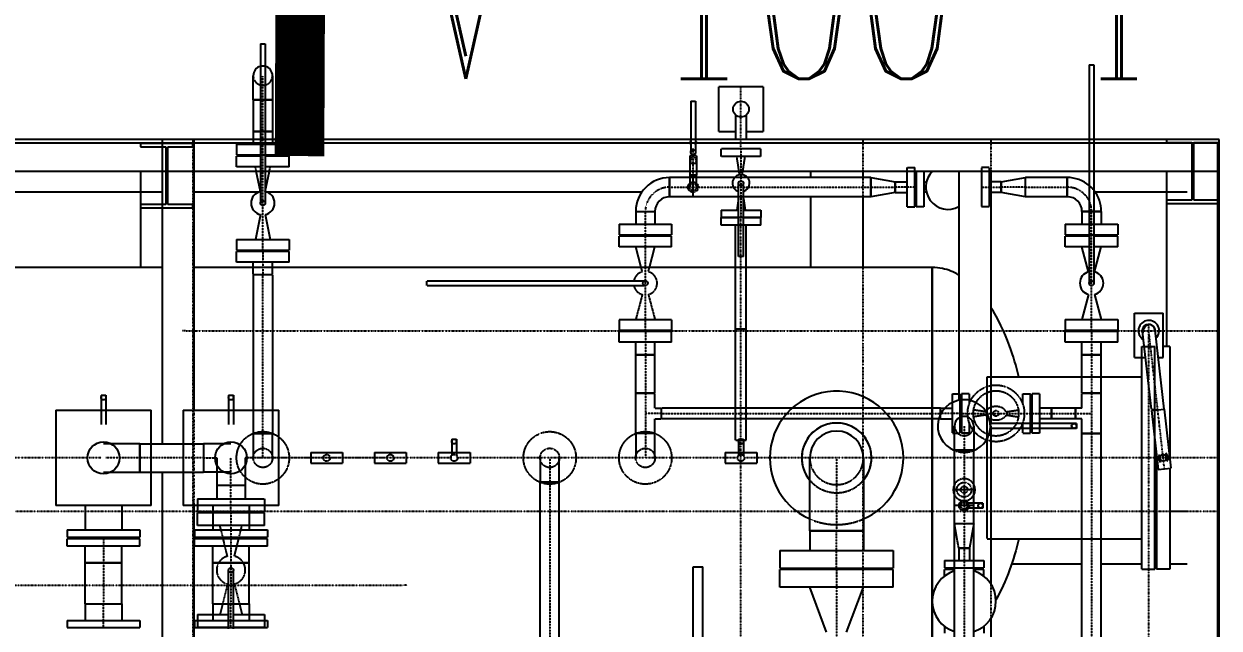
# Model space of a CAD drawing. Header units: millimetres. Extents: x -10011772 to -8149599, y 2847708 to 3434448.
# Drawn here: x -9520354 to -9512854, y 3172922 to 3176716 of the extents above; entities that cross this region are included whole.
import ezdxf

# ---------------------------------------------------------------- set-up
doc = ezdxf.new("R2010")
doc.units = ezdxf.units.MM
for name, pattern in [('DASHDOT2', [0.5, 0.25, -0.125, 0, -0.125]), ('DIVIDE2', [0.625, 0.25, -0.125, 0, -0.125, 0, -0.125]), ('HIDDEN2', [0.1875, 0.125, -0.0625])]:
    doc.linetypes.add(name, pattern=pattern)
doc.layers.add('总平面底图', color=9, linetype='Continuous')
doc.layers.add('电气-接地设计-接地线', color=3, linetype='接地线')
doc.styles.add('EESLTYPE', font='TXT.shx')
doc.styles.get("Standard").update_dxf_attribs({"font": 'romanc.SHX', "width": 0.75, "bigfont": 'hztxt.shx'})
doc.linetypes.add('接地线', pattern='A,500,["/",EESLTYPE,S=200,R=0,X=0,Y=-100],-200,60,-200', length=960)

# ---------------------------------------------------------------- blocks, each defined once
blk = doc.blocks.new('总平面底图 爆炸危险区 LOCATION I')
at = {"layer": '总平面底图', "linetype": 'Continuous'}
for p, q in [((215292.5, 124571.6), (215300, 124571.6)), ((215292.5, 124571.6), (215292.5, 124271.6)), ((215300, 124571.6), (215307.5, 124571.6)), ((215307.5, 124571.6), (215307.5, 124271.6)), ((217892.5, 124506), (217900, 124506)), ((217892.5, 124506), (217892.5, 124271.6)), ((217900, 124506), (217907.5, 124506)), ((217907.5, 124506), (217907.5, 124271.6)), ((215269.8, 124395.4), (215269.8, 124471.6)), ((215330.1, 124471.6), (215330.1, 124395.4)), ((216870, 124436.4), (216730, 124436.4)), ((216730, 124296.4), (216730, 124436.4)), ((216870, 124436.4), (216870, 124296.4)), ((215292.5, 124395.4), (215269.8, 124395.4)), ((215269.8, 124395.4), (215269.8, 124296.6)), ((215269.8, 124395.4), (215292.5, 124395.4)), ((215330.1, 124395.4), (215307.5, 124395.4)), ((215307.5, 124395.4), (215330.1, 124395.4)), ((215330.1, 124395.4), (215330.1, 124296.6)), ((216642.5, 124391.6), (216650, 124391.6)), ((216642.5, 124391.6), (216642.5, 124271.6)), ((216650, 124391.6), (216657.5, 124391.6)), ((216657.5, 124391.6), (216657.5, 124271.6)), ((216783.3, 124347.8), (216783.3, 124271.6)), ((216816.7, 124347.8), (216816.7, 124271.6)), ((218300, 124271.6), (213050, 124271.6)), ((214983.8, 124271.6), (214983.8, 123316)), ((215083.9, 124271.6), (215083.9, 123421.6)), ((215292.5, 124296.6), (215269.8, 124296.6)), ((215269.8, 124296.6), (215292.5, 124296.6)), ((215269.8, 124296.6), (215269.8, 124271.6)), ((215330.1, 124296.6), (215307.5, 124296.6)), ((215307.5, 124296.6), (215330.1, 124296.6)), ((215330.1, 124296.6), (215330.1, 124271.6)), ((216730, 124296.4), (216783.3, 124296.4)), ((216816.7, 124296.4), (216870, 124296.4)), ((218134.9, 124271.6), (218134.9, 124261.4)), ((218300, 121747.8), (218300, 124271.6)), ((215080.8, 124258.5), (214915.7, 124258.5)), ((214915.7, 124258.5), (214915.7, 124248.3)), ((214915.7, 124248.3), (214995.2, 124248.3)), ((214995.2, 124248.3), (214995.2, 124067.2)), ((215001.4, 124248.3), (215080.8, 124248.3)), ((215001.4, 124067.2), (215001.4, 124248.3)), ((215080.8, 124248.3), (215080.8, 124258.5)), ((218134.9, 124261.4), (218214.3, 124261.4)), ((218214.3, 124261.4), (218214.3, 124080.3)), ((218220.5, 124261.4), (218300, 124261.4)), ((218220.5, 124080.3), (218220.5, 124261.4)), ((211998.5, 124171.5), (218300, 124171.5)), ((214916, 124171.5), (214916, 124067.2)), ((215292.5, 124108.2), (215279.5, 124171.5)), ((215292.5, 124171.5), (215292.5, 124071.6)), ((215307.5, 124108.2), (215320.4, 124171.5)), ((215307.5, 124171.5), (215307.5, 124071.6)), ((216576.2, 124091.4), (216576.2, 124151.7)), ((216650, 124151.7), (216576.2, 124151.7)), ((216576.2, 124151.7), (216576.2, 124091.4)), ((216639.3, 124171.5), (216639.3, 124159.7)), ((216639.3, 124159.7), (216650, 124159.7)), ((216639.3, 124159.7), (216639.3, 124151.7)), ((216660.6, 124159.7), (216639.3, 124159.7)), ((216650, 124159.7), (216660.6, 124159.7)), ((216650, 124091.4), (216650, 124151.7)), ((216779.6, 124151.7), (216650, 124151.7)), ((216660.6, 124171.5), (216660.6, 124159.7)), ((216660.6, 124151.7), (216660.6, 124159.7)), ((216795.8, 124160.6), (216794.1, 124171.5)), ((216804.1, 124160.6), (216805.8, 124171.5)), ((217207.3, 124151.7), (216820.3, 124151.7)), ((217017.7, 124171.5), (217017.7, 124151.7)), ((217182.5, 124171.5), (217182.5, 124151.7)), ((217207.3, 124151.7), (217207.3, 124121.6)), ((217207.3, 124151.7), (217283.5, 124138.3)), ((217207.3, 124091.4), (217207.3, 124151.7)), ((217321.7, 124121.6), (217321.7, 124171.5)), ((217345.5, 124121.6), (217345.5, 124171.5)), ((217350, 124171.5), (217350, 124121.6)), ((217373.8, 124171.5), (217373.8, 124121.6)), ((217483.8, 124171.5), (217483.8, 123452.5)), ((217583.9, 124171.5), (217583.9, 123379.1)), ((217616.4, 124138.3), (217692.6, 124151.7)), ((217692.6, 124091.4), (217692.6, 124151.7)), ((217823.8, 124151.7), (217692.6, 124151.7)), ((217692.6, 124121.6), (217692.6, 124151.7)), ((217823.8, 124091.4), (217823.8, 124151.7)), ((217823.8, 124151.7), (217823.8, 124091.4)), ((217892.5, 124171.5), (217892.5, 123820.2)), ((217907.5, 124171.5), (217907.5, 123820.2)), ((218135.1, 124171.5), (218135.1, 124080.3)), ((216792.5, 123904), (216792.5, 124134)), ((216807.5, 123904), (216807.5, 124134)), ((217207.3, 124121.6), (217207.3, 124091.4)), ((217283.5, 124138.3), (217283.5, 124121.6)), ((217283.5, 124121.6), (217283.5, 124138.3)), ((217283.5, 124138.3), (217321.7, 124138.3)), ((217283.5, 124121.6), (217283.5, 124104.9)), ((217283.5, 124104.9), (217283.5, 124121.6)), ((217321.7, 124059.7), (217321.7, 124121.6)), ((217345.5, 124059.7), (217345.5, 124121.6)), ((217350, 124121.6), (217350, 124059.7)), ((217373.8, 124138.3), (217373.8, 124104.9)), ((217381.6, 124136.6), (217373.8, 124138.3)), ((217373.8, 124121.6), (217373.8, 124059.7)), ((217616.4, 124138.3), (217583.9, 124138.3)), ((217616.4, 124138.3), (217616.4, 124121.6)), ((217616.4, 124121.6), (217616.4, 124138.3)), ((217616.4, 124121.6), (217616.4, 124104.9)), ((217616.4, 124104.9), (217616.4, 124121.6)), ((217692.6, 124091.4), (217692.6, 124121.6)), ((212098.6, 124106.7), (214983.8, 124106.7)), ((215083.9, 124106.7), (215288.9, 124106.7)), ((215311, 124106.7), (216489.3, 124106.7)), ((216650, 124091.4), (216576.2, 124091.4)), ((216792.5, 124091.4), (216650, 124091.4)), ((216792.5, 124085.5), (216786.9, 124049.8)), ((217207.3, 124091.4), (216807.5, 124091.4)), ((216807.5, 124085.5), (216813, 124049.8)), ((217017.7, 124091.4), (217017.7, 123869.6)), ((217182.5, 124091.4), (217182.5, 123869.6)), ((217283.5, 124104.9), (217207.3, 124091.4)), ((217283.5, 124104.9), (217321.7, 124104.9)), ((217345.5, 124106.7), (217350, 124106.7)), ((217373.8, 124106.7), (217373.8, 124106.7)), ((217381.6, 124106.6), (217373.8, 124104.9)), ((217616.4, 124104.9), (217583.9, 124104.9)), ((217692.6, 124091.4), (217616.4, 124104.9)), ((217823.8, 124091.4), (217692.6, 124091.4)), ((217910.6, 124106.7), (218199.9, 124106.7)), ((218134.9, 124080.3), (218134.9, 124070.1)), ((218214.3, 124080.3), (218134.9, 124080.3)), ((218300, 124080.3), (218220.5, 124080.3)), ((214915.7, 124067.2), (214915.7, 124057)), ((214995.2, 124067.2), (214915.7, 124067.2)), ((214915.7, 124057), (215080.8, 124057)), ((214916, 124057), (214916, 123869.6)), ((215080.8, 124067.2), (215001.4, 124067.2)), ((215080.8, 124057), (215080.8, 124067.2)), ((216469.8, 124045.4), (216530.1, 124045.4)), ((216469.8, 124045.4), (216500, 124045.4)), ((216469.8, 124045.4), (216469.8, 124005.6)), ((216500, 124045.4), (216530.1, 124045.4)), ((216530.1, 124045.4), (216530.1, 124005.6)), ((216738, 124049.8), (216792.5, 124049.8)), ((216738, 124049.8), (216738, 124026)), ((216807.5, 124049.8), (216861.9, 124049.8)), ((216861.9, 124049.8), (216861.9, 124026)), ((217321.7, 124059.7), (217345.5, 124059.7)), ((217373.8, 124059.7), (217350, 124059.7)), ((217892.5, 124045.4), (217869.8, 124045.4)), ((217869.8, 124045.4), (217892.5, 124045.4)), ((217869.8, 124045.4), (217869.8, 124005.6)), ((217930.1, 124045.4), (217907.5, 124045.4)), ((217907.5, 124045.4), (217930.1, 124045.4)), ((217930.1, 124045.4), (217930.1, 124005.6)), ((218134.9, 124070.1), (218300, 124070.1)), ((218135.1, 124070.1), (218135.1, 123620.8)), ((215292.6, 124035.5), (215276.6, 123957.4)), ((215307.3, 124035.5), (215323.3, 123957.4)), ((216417.4, 124005.6), (216500, 124005.6)), ((216417.4, 124005.6), (216417.4, 123972.2)), ((216500, 124005.6), (216582.5, 124005.6)), ((216582.5, 124005.6), (216582.5, 123972.2)), ((216792.5, 124026), (216738, 124026)), ((216738, 124002.2), (216738, 124026)), ((216792.5, 124026), (216738, 124026)), ((216738, 124002.2), (216738, 124026)), ((216738, 124026), (216792.5, 124026)), ((216792.5, 124002.2), (216738, 124002.2)), ((216792.5, 124002.2), (216738, 124002.2)), ((216783.3, 123869.6), (216783.3, 124002.2)), ((216783.3, 123869.6), (216783.3, 124002.2)), ((216861.9, 124026), (216807.5, 124026)), ((216861.9, 124026), (216807.5, 124026)), ((216807.5, 124026), (216861.9, 124026)), ((216861.9, 124002.2), (216807.5, 124002.2)), ((216861.9, 124002.2), (216807.5, 124002.2)), ((216816.7, 123869.6), (216816.7, 124002.2)), ((216816.7, 123869.6), (216816.7, 124002.2)), ((216861.9, 124002.2), (216861.9, 124026)), ((216861.9, 124002.2), (216861.9, 124026)), ((217817.4, 124005.6), (217892.5, 124005.6)), ((217817.4, 124005.6), (217817.4, 123972.2)), ((217907.5, 124005.6), (217982.5, 124005.6)), ((217982.5, 124005.6), (217982.5, 123972.2)), ((216417.4, 123972.2), (216500, 123972.2)), ((216500, 123967.8), (216417.4, 123967.8)), ((216417.4, 123934.4), (216417.4, 123967.8)), ((216500, 123972.2), (216582.5, 123972.2)), ((216582.5, 123967.8), (216500, 123967.8)), ((216582.5, 123934.4), (216582.5, 123967.8)), ((217817.4, 123972.2), (217892.5, 123972.2)), ((217892.5, 123967.8), (217817.4, 123967.8)), ((217817.4, 123934.4), (217817.4, 123967.8)), ((217907.5, 123972.2), (217982.5, 123972.2)), ((217982.5, 123967.8), (217907.5, 123967.8)), ((217982.5, 123934.4), (217982.5, 123967.8)), ((215217.4, 123957.4), (215300, 123957.4)), ((215217.4, 123957.4), (215217.4, 123924.1)), ((215300, 123957.4), (215382.5, 123957.4)), ((215382.5, 123957.4), (215382.5, 123924.1)), ((216500, 123934.4), (216417.4, 123934.4)), ((216500, 123934.4), (216469.8, 123934.4)), ((216486.9, 123869.6), (216469.8, 123934.4)), ((216530.1, 123934.4), (216500, 123934.4)), ((216582.5, 123934.4), (216500, 123934.4)), ((216513, 123869.6), (216530.1, 123934.4)), ((217892.5, 123934.4), (217817.4, 123934.4)), ((217892.5, 123934.4), (217869.8, 123934.4)), ((217890.5, 123855.9), (217869.8, 123934.4)), ((217930.1, 123934.4), (217907.5, 123934.4)), ((217982.5, 123934.4), (217907.5, 123934.4)), ((217909.4, 123855.9), (217930.1, 123934.4)), ((215217.4, 123924.1), (215300, 123924.1)), ((215300, 123919.7), (215217.4, 123919.7)), ((215217.4, 123886.3), (215217.4, 123919.7)), ((215300, 123924.1), (215382.5, 123924.1)), ((215382.5, 123919.7), (215300, 123919.7)), ((215382.5, 123886.3), (215382.5, 123919.7)), ((216800, 123904), (216792.5, 123904)), ((216807.5, 123904), (216800, 123904)), ((214983.8, 123869.6), (213400, 123869.6)), ((217400, 123869.6), (215083.9, 123869.6)), ((215300, 123886.3), (215217.4, 123886.3)), ((215269.8, 123869.6), (215269.8, 123886.3)), ((215382.5, 123886.3), (215300, 123886.3)), ((215330.1, 123869.6), (215330.1, 123886.3)), ((217400, 123869.6), (217400, 122673.6)), ((217400, 122673.6), (217400, 123869.6)), ((217890.5, 123784.5), (217869.8, 123706)), ((217909.4, 123784.5), (217930.1, 123706)), ((217817.4, 123705.9), (217900, 123705.9)), ((217817.4, 123705.9), (217817.4, 123672.6)), ((217869.8, 123706), (217930.1, 123706)), ((217900, 123705.9), (217982.5, 123705.9)), ((217982.5, 123705.9), (217982.5, 123672.6)), ((218034.3, 123587), (218034.3, 123725.8)), ((218034.3, 123725.8), (218124.3, 123725.8)), ((218124.3, 123587), (218124.3, 123725.8)), ((217817.4, 123672.6), (217900, 123672.6)), ((217900, 123668.2), (217817.4, 123668.2)), ((217817.4, 123634.8), (217817.4, 123668.2)), ((217900, 123672.6), (217982.5, 123672.6)), ((217982.5, 123668.2), (217900, 123668.2)), ((217982.5, 123634.8), (217982.5, 123668.2)), ((218087.6, 123424.7), (218059.9, 123668.7)), ((218098.6, 123673), (218126.9, 123424.6)), ((217900, 123634.8), (217817.4, 123634.8)), ((217869.8, 123595), (217869.8, 123634.8)), ((217982.5, 123634.8), (217900, 123634.8)), ((217930.1, 123595), (217930.1, 123634.8)), ((217869.8, 123595), (217930.1, 123595)), ((217869.8, 123525.6), (217869.8, 123595)), ((217900, 123595), (217869.8, 123595)), ((217930.1, 123595), (217900, 123595)), ((217930.1, 123525.6), (217930.1, 123595)), ((218145.3, 123620.8), (218124.3, 123620.8)), ((218145.3, 123620.8), (218145.3, 123266.8)), ((218034.3, 123587), (218069.2, 123587)), ((218057.1, 123271.6), (218057.1, 123587)), ((218108.4, 123587), (218124.3, 123587)), ((217671.5, 123525.6), (218057.1, 123525.6)), ((214792.5, 123468.6), (214800, 123468.6)), ((214792.5, 123468.6), (214792.5, 123421.6)), ((214800, 123468.6), (214807.5, 123468.6)), ((214807.5, 123468.6), (214807.5, 123421.6)), ((215192.5, 123468.6), (215200, 123468.6)), ((215192.5, 123468.6), (215192.5, 123421.6)), ((215200, 123468.6), (215207.5, 123468.6)), ((215207.5, 123468.6), (215207.5, 123421.6)), ((214650, 123421.6), (214950, 123421.6)), ((214650, 123421.6), (214650, 123121.6)), ((214950, 123121.6), (214950, 123421.6)), ((215050, 123421.6), (215350, 123421.6)), ((215050, 123421.6), (215050, 123121.6)), ((215350, 123121.6), (215350, 123421.6)), ((218087.6, 123424.7), (218107.5, 123422.4)), ((218087.6, 123420.2), (218107.5, 123422.4)), ((218087.6, 123420.2), (218108.7, 123234.9)), ((218098.4, 123421.4), (218098.4, 123423.4)), ((218104, 123422.8), (218104, 123422)), ((218107.5, 123422.4), (218127.4, 123424.7)), ((218127.4, 123424.7), (218148.4, 123239.4)), ((217469.8, 123295.4), (217469.8, 123371.6)), ((217530.1, 123371.6), (217530.1, 123295.4)), ((217852.4, 123379.1), (217582.2, 123379.1)), ((217852.4, 123364.1), (217582.2, 123364.1)), ((217583.9, 123364.1), (217583.9, 122875.9)), ((217852.4, 123379.1), (217852.4, 123371.6)), ((217852.4, 123371.6), (217852.4, 123364.1)), ((215892.5, 123330.6), (215900, 123330.6)), ((215892.5, 123330.6), (215892.5, 123288.2)), ((215900, 123330.6), (215907.5, 123330.6)), ((215907.5, 123330.6), (215907.5, 123288.2)), ((216792.5, 123330.6), (216800, 123330.6)), ((216792.5, 123330.6), (216792.5, 123288.2)), ((216800, 123330.6), (216807.5, 123330.6)), ((216807.5, 123330.6), (216807.5, 123288.2)), ((214950, 123316), (215050, 123316)), ((215450, 123288.2), (215500, 123288.2)), ((215450, 123288.2), (215450, 123254.9)), ((215500, 123288.2), (215550, 123288.2)), ((215550, 123288.2), (215550, 123254.9)), ((215650, 123288.2), (215700, 123288.2)), ((215650, 123288.2), (215650, 123254.9)), ((215700, 123288.2), (215750, 123288.2)), ((215750, 123288.2), (215750, 123254.9)), ((215850, 123288.2), (215900, 123288.2)), ((215850, 123288.2), (215850, 123254.9)), ((215900, 123288.2), (215950, 123288.2)), ((215950, 123288.2), (215950, 123254.9)), ((216750, 123288.2), (216800, 123288.2)), ((216750, 123288.2), (216750, 123254.9)), ((216800, 123288.2), (216850, 123288.2)), ((216850, 123288.2), (216850, 123254.9)), ((217530.1, 123295.4), (217469.8, 123295.4)), ((217469.8, 123295.4), (217530.1, 123295.4)), ((217469.8, 121874.8), (217469.8, 123295.4)), ((217530.1, 121874.8), (217530.1, 123295.4)), ((218098.4, 123271.6), (218098.4, 123325)), ((215450, 123254.9), (215500, 123254.9)), ((215500, 123254.9), (215550, 123254.9)), ((215650, 123254.9), (215700, 123254.9)), ((215700, 123254.9), (215750, 123254.9)), ((215850, 123254.9), (215900, 123254.9)), ((215900, 123254.9), (215950, 123254.9)), ((216750, 123254.9), (216800, 123254.9)), ((216800, 123254.9), (216850, 123254.9)), ((217015.8, 123043), (217015.8, 123271.6)), ((217184.1, 123271.6), (217184.1, 123043)), ((218057.1, 122922.3), (218057.1, 123271.6)), ((218098.4, 122922.3), (218098.4, 123271.6)), ((218104, 123276.3), (218104, 122922.3)), ((218113.2, 123281.8), (218107.3, 123271.6)), ((218107.3, 123271.6), (218116, 123256.6)), ((218116, 123256.6), (218116.1, 123256.6)), ((218133.3, 123286.6), (218133.2, 123286.6)), ((218141.9, 123271.6), (218133.3, 123286.6)), ((218136.1, 123261.4), (218141.9, 123271.6)), ((214950, 123227.1), (215050, 123227.1)), ((214983.8, 123227.1), (214983.8, 122005.7)), ((218108.7, 123234.9), (218128.5, 123237.1)), ((218128.5, 123237.1), (218148.4, 123239.4)), ((218145.3, 123239), (218145.3, 122922.3)), ((217530.1, 123171.6), (217469.8, 123171.6)), ((214950, 123121.6), (214650, 123121.6)), ((214742.8, 123121.6), (214742.8, 123045.4)), ((214857.1, 123121.6), (214857.1, 123045.4)), ((215350, 123121.6), (215050, 123121.6)), ((215083.9, 123121.6), (215083.9, 122197.1)), ((215095.2, 123121.6), (215095.2, 123103.2)), ((215095.2, 123103.2), (215142.8, 123103.2)), ((215142.8, 123121.6), (215142.8, 123045.4)), ((215257.1, 123121.6), (215257.1, 123045.4)), ((215257.1, 123103.2), (215304.7, 123103.2)), ((215304.7, 123121.6), (215304.7, 123103.2)), ((217530.1, 123121.6), (217469.8, 123121.6)), ((217559, 123129.1), (217530.1, 123129.1)), ((217559, 123114.1), (217530.1, 123114.1)), ((217559, 123129.1), (217559, 123121.6)), ((217559, 123121.6), (217559, 123114.1)), ((218098.4, 123104.1), (218104, 123104.1)), ((218145.3, 123104.1), (218199.9, 123104.1)), ((215142.8, 123098.7), (215095.2, 123098.7)), ((215095.2, 123059), (215095.2, 123098.7)), ((215304.7, 123098.7), (215257.1, 123098.7)), ((215304.7, 123059), (215304.7, 123098.7)), ((214685.7, 123045.4), (214800, 123045.4)), ((214685.7, 123045.4), (214685.7, 123023.1)), ((214800, 123045.4), (214914.3, 123045.4)), ((214914.3, 123045.4), (214914.3, 123023.1)), ((215085.7, 123045.4), (215200, 123045.4)), ((215085.7, 123045.4), (215085.7, 123023.1)), ((215142.8, 123059), (215095.2, 123059)), ((215200, 123045.4), (215314.3, 123045.4)), ((215304.7, 123059), (215257.1, 123059)), ((215314.3, 123045.4), (215314.3, 123023.1)), ((217015.8, 123043), (217100, 123043)), ((217015.8, 123043), (217015.8, 122981.2)), ((217184.1, 123043), (217015.8, 123043)), ((217100, 123043), (217184.1, 123043)), ((217184.1, 123043), (217184.1, 122981.2)), ((214685.7, 123023.1), (214800, 123023.1)), ((214800, 123017.1), (214685.7, 123017.1)), ((214685.7, 122994.8), (214685.7, 123017.1)), ((214800, 122994.8), (214685.7, 122994.8)), ((214742.8, 122942.4), (214742.8, 122994.8)), ((214800, 123023.1), (214914.3, 123023.1)), ((214914.3, 123017.1), (214800, 123017.1)), ((214914.3, 122994.8), (214800, 122994.8)), ((214857.1, 122942.4), (214857.1, 122994.8)), ((214914.3, 122994.8), (214914.3, 123017.1)), ((215085.7, 123023.1), (215200, 123023.1)), ((215200, 123017.1), (215085.7, 123017.1)), ((215085.7, 122994.8), (215085.7, 123017.1)), ((215200, 122994.8), (215085.7, 122994.8)), ((215142.8, 122942.4), (215142.8, 122994.8)), ((215175.7, 123017.1), (215174.2, 123023.1)), ((215200, 123023.1), (215314.3, 123023.1)), ((215314.3, 123017.1), (215200, 123017.1)), ((215314.3, 122994.8), (215200, 122994.8)), ((215224.2, 123017.1), (215225.7, 123023.1)), ((215257.1, 122942.4), (215257.1, 122994.8)), ((215314.3, 122994.8), (215314.3, 123017.1)), ((217671.5, 123017.6), (218057.1, 123017.6)), ((217869.8, 122585.4), (217869.8, 123017.6)), ((217930.1, 122585.4), (217930.1, 123017.6)), ((216922.2, 122981.2), (217100, 122981.2)), ((216922.2, 122981.2), (216922.2, 122925.6)), ((217100, 122981.2), (217277.8, 122981.2)), ((217277.8, 122981.2), (217277.8, 122925.6)), ((214800, 122942.4), (214742.8, 122942.4)), ((214742.8, 122942.4), (214800, 122942.4)), ((214742.8, 122813.6), (214742.8, 122942.4)), ((214857.1, 122942.4), (214800, 122942.4)), ((214800, 122942.4), (214857.1, 122942.4)), ((214857.1, 122813.6), (214857.1, 122942.4)), ((215142.8, 122942.4), (215257.1, 122942.4)), ((215142.8, 122813.6), (215142.8, 122942.4)), ((215200, 122942.4), (215142.8, 122942.4)), ((215257.1, 122942.4), (215200, 122942.4)), ((215257.1, 122813.6), (215257.1, 122942.4)), ((216650, 122640.2), (216650, 122929.8)), ((216650, 122929.8), (216680, 122929.8)), ((216680, 122640.2), (216680, 122929.8)), ((216922.2, 122925.6), (217100, 122925.6)), ((217100, 122921.2), (216922.2, 122921.2)), ((216922.2, 122865.6), (216922.2, 122921.2)), ((217100, 122925.6), (217277.8, 122925.6)), ((217277.8, 122921.2), (217100, 122921.2)), ((217277.8, 122865.6), (217277.8, 122921.2)), ((217438, 122949.8), (217469.8, 122949.8)), ((217438, 122949.8), (217438, 122926)), ((217438, 122926), (217469.8, 122926)), ((217469.8, 122921.6), (217438, 122921.6)), ((217438, 122900.1), (217438, 122921.6)), ((217530.1, 122949.8), (217561.9, 122949.8)), ((217530.1, 122926), (217561.9, 122926)), ((217561.9, 122921.6), (217530.1, 122921.6)), ((217561.9, 122949.8), (217561.9, 122926)), ((217561.9, 122900.1), (217561.9, 122921.6)), ((217649.4, 122939.3), (217869.8, 122939.3)), ((217930.1, 122939.3), (218057.1, 122939.3)), ((218057.1, 122922.3), (218098.4, 122922.3)), ((218098.4, 122939.3), (218104, 122939.3)), ((218145.3, 122922.3), (218104, 122922.3)), ((218145.3, 122939.3), (218199.9, 122939.3)), ((217100, 122865.6), (216922.2, 122865.6)), ((217184.1, 122865.6), (217015.8, 122865.6)), ((217068.5, 122724.6), (217015.8, 122865.6)), ((217277.8, 122865.6), (217100, 122865.6)), ((217131.4, 122724.6), (217184.1, 122865.6)), ((214742.8, 122813.6), (214800, 122813.6)), ((214742.8, 122813.6), (214742.8, 122761.2)), ((214742.8, 122813.6), (214800, 122813.6)), ((214800, 122813.6), (214857.1, 122813.6)), ((214800, 122813.6), (214857.1, 122813.6)), ((214857.1, 122813.6), (214857.1, 122761.2)), ((215142.8, 122813.6), (215257.1, 122813.6)), ((215142.8, 122813.6), (215200, 122813.6)), ((215142.8, 122813.6), (215142.8, 122761.2)), ((215200, 122813.6), (215257.1, 122813.6)), ((215257.1, 122813.6), (215257.1, 122761.2)), ((215095.2, 122779.5), (215142.8, 122779.5)), ((215095.2, 122779.5), (215095.2, 122761.2)), ((215257.1, 122779.5), (215304.7, 122779.5)), ((215304.7, 122779.5), (215304.7, 122761.2)), ((217583.9, 122767.3), (217583.9, 122279.1)), ((214685.7, 122761.2), (214800, 122761.2)), ((214685.7, 122761.2), (214685.7, 122738.9)), ((214685.7, 122738.9), (214800, 122738.9)), ((214800, 122761.2), (214914.3, 122761.2)), ((214800, 122738.9), (214914.3, 122738.9)), ((214914.3, 122761.2), (214914.3, 122738.9)), ((215085.7, 122761.2), (215200, 122761.2)), ((215085.7, 122761.2), (215085.7, 122738.9)), ((215085.7, 122738.9), (215200, 122738.9)), ((215192.5, 122734.4), (215192.5, 122738.9)), ((215200, 122761.2), (215314.3, 122761.2)), ((215200, 122738.9), (215314.3, 122738.9)), ((215207.5, 122734.4), (215207.5, 122738.9)), ((215314.3, 122761.2), (215314.3, 122738.9)), ((217438, 122743), (217438, 122721.6)), ((217561.9, 122743), (217561.9, 122721.6))]:
    blk.add_line(p, q, dxfattribs=at)
at = {"layer": '总平面底图', "linetype": 'DIVIDE2'}
for p, q in [((215300, 124395.4), (215300, 124471.6)), ((215300, 124296.6), (215300, 124395.4)), ((215300, 124395.4), (215300, 124395.4)), ((215300, 124395.4), (215300, 124395.4)), ((215300, 124223.5), (215300, 124296.6)), ((216650, 124219.8), (216650, 124243.4)), ((216800, 124241.9), (216800, 124171.5)), ((215300, 124171.5), (215300, 124219)), ((216650, 124171.5), (216650, 124219.8)), ((215300, 123924.1), (215300, 124171.5)), ((216650, 124159.7), (216650, 124171.5)), ((216650, 124159.7), (216650, 124159.7)), ((216650, 124159.7), (216650, 124159.6)), ((216650, 124151.7), (216650, 124159.7)), ((216650, 124121.6), (216650, 124151.7)), ((216800, 124171.5), (216800, 124026)), ((216576.1, 124121.6), (216576.1, 124121.6)), ((216576.2, 124121.6), (216576.1, 124121.6)), ((216576.2, 124121.6), (216650, 124121.6)), ((216649.9, 124121.6), (216649.9, 124121.6)), ((216650, 124121.6), (216649.9, 124121.6)), ((216650, 124121.6), (216776, 124121.6)), ((216776, 124121.6), (216823.9, 124121.6)), ((216823.9, 124121.6), (217207.3, 124121.6)), ((217207.3, 124121.6), (217283.5, 124121.6)), ((217345.5, 124121.6), (217283.5, 124121.6)), ((217554.4, 124121.6), (217583.9, 124121.6)), ((217583.9, 124121.6), (217616.4, 124121.6)), ((217692.6, 124121.6), (217616.4, 124121.6)), ((217692.6, 124121.6), (217823.8, 124121.6)), ((217823.8, 124121.6), (217823.8, 124121.6)), ((217823.8, 124121.6), (217823.8, 124121.6)), ((216500, 124045.4), (216500, 124045.4)), ((216500, 124045.4), (216500, 124045.4)), ((216500, 123972.2), (216500, 124045.4)), ((217900, 124045.4), (217900, 124045.4)), ((217900, 124045.4), (217900, 124045.4)), ((217900, 123972.2), (217900, 124045.4)), ((216500, 123869.6), (216500, 123967.8)), ((217900, 123672.6), (217900, 123967.8)), ((215300, 123919.7), (215300, 123869.6)), ((215300, 123869.6), (215300, 123846.5)), ((216500, 123672.6), (216500, 123869.6)), ((215300, 123347.8), (215300, 123846.5)), ((216500, 123668.2), (216500, 123595)), ((217900, 123668.2), (217900, 123595)), ((216500, 123595), (216500, 123474.8)), ((217900, 123595), (217900, 123525.6)), ((217900, 123525.6), (217900, 123474.8)), ((216500, 123474.8), (216500, 123474.8)), ((216500, 123474.8), (216500, 123347.8)), ((217900, 123474.8), (217900, 123347.8)), ((217900, 123474.8), (217900, 123474.8)), ((216550.7, 123411.3), (216500, 123411.3)), ((216550.8, 123411.3), (216550.7, 123411.3)), ((216550.8, 123411.3), (217425.6, 123411.3)), ((217487.6, 123411.3), (217425.6, 123411.3)), ((217492, 123411.3), (217707.9, 123411.3)), ((217712.4, 123411.3), (217774.3, 123411.3)), ((217774.3, 123411.3), (217849.2, 123411.3)), ((217849.2, 123411.3), (217849.2, 123411.3)), ((217849.2, 123411.3), (217900, 123411.3)), ((217500, 123371.6), (217500, 123295.4)), ((215300, 123347.8), (215300, 123347.8)), ((215300, 123347.8), (215300, 123347.7)), ((215300, 123271.6), (215300, 123347.8)), ((216500, 123347.8), (216500, 123347.8)), ((216500, 123347.8), (216500, 123347.8)), ((216500, 123347.7), (216500, 123347.8)), ((216500, 123347.8), (216500, 123347.8)), ((216500, 123347.8), (216500, 123271.6)), ((217900, 123347.8), (217900, 123017.6)), ((217900, 123347.8), (217900, 123347.8)), ((217900, 123347.8), (217900, 123347.8)), ((217500, 123295.4), (217500, 123295.4)), ((217500, 123295.4), (217500, 123295.4)), ((217500, 123295.4), (217500, 121874.8)), ((214914.3, 123271.6), (214807.5, 123271.6)), ((214914.2, 123271.6), (214914.3, 123271.6)), ((214914.2, 123271.6), (214914.2, 123271.6)), ((214950, 123271.6), (214914.3, 123271.6)), ((215050, 123271.6), (214950, 123271.6)), ((215114.1, 123271.6), (215050, 123271.6)), ((215114.1, 123271.6), (215155.5, 123271.6)), ((215114.1, 123271.6), (215114.1, 123271.6)), ((215200, 123185.7), (215200, 123271.6)), ((216200, 123271.6), (216200, 123195.4)), ((217100, 123271.6), (217100, 123043)), ((215200, 123185.7), (215200, 123185.7)), ((215200, 123103.2), (215200, 123185.7)), ((216200, 123195.4), (216200, 123195.4)), ((216200, 123195.4), (216200, 123195.4)), ((216200, 123195.4), (216200, 122673.6)), ((215200, 123098.7), (215200, 123023.1)), ((217100, 122925.6), (217100, 123043)), ((217100, 123043), (217100, 123043)), ((217100, 123043), (217100, 123043)), ((214800, 123017.1), (214800, 122942.4)), ((215200, 123023.1), (215200, 123017.1)), ((215200, 123017.1), (215200, 122942.4)), ((217900, 123017.6), (217900, 122585.4)), ((214800, 122942.4), (214800, 122813.6)), ((215200, 122942.4), (215200, 122813.6)), ((217100, 122921.2), (217100, 122359.3)), ((214800, 122738.9), (214800, 122813.6)), ((215200, 122738.9), (215200, 122813.6))]:
    blk.add_line(p, q, dxfattribs=at)
at = {"layer": '总平面底图', "linetype": 'DASHDOT2'}
for p, q in [((216800, 124241.9), (216800, 124436.4)), ((215080.8, 124271.6), (215080.8, 124258.5)), ((215083.9, 124271.6), (215083.9, 124171.5)), ((217182.5, 124271.6), (217182.5, 124091.4)), ((217583.9, 124271.6), (217583.9, 124171.5)), ((215080.8, 124248.3), (215080.8, 124067.2)), ((215080.8, 124057), (215080.8, 121682.3)), ((216800, 122673.6), (216800, 124026)), ((217182.5, 123869.6), (217182.5, 122490.5)), ((215059.3, 123670.8), (215046.8, 123670.8)), ((215059.3, 123670.8), (217585, 123670.8)), ((217585, 123670.8), (218059.8, 123670.8)), ((218059.8, 123670.8), (218098.9, 123670.8)), ((218079.3, 123026.9), (218079.3, 123690.8)), ((218107.5, 123422.4), (218079.3, 123670.8)), ((218098.9, 123670.8), (218199.9, 123670.8)), ((218199.9, 123670.8), (218300, 123670.8)), ((215083.9, 123421.6), (215083.9, 123121.6)), ((218128.5, 123237.1), (218107.5, 123422.4)), ((217583.9, 123379.1), (217583.9, 123364.1)), ((214792.5, 123271.6), (213253.1, 123271.6)), ((215685.3, 123271.6), (215244.4, 123271.6)), ((215892.5, 123271.6), (215244.4, 123271.6)), ((216792.5, 123271.6), (215907.5, 123271.6)), ((217583.9, 123271.6), (216807.5, 123271.6)), ((218199.9, 123271.6), (217583.9, 123271.6)), ((218300, 123271.6), (218199.9, 123271.6)), ((212654.6, 123104.1), (218098.4, 123104.1)), ((218104, 123104.1), (218300, 123104.1)), ((218079.3, 122279.1), (218079.3, 123026.9)), ((217583.9, 122875.9), (217583.9, 122767.3)), ((213214.9, 122872.3), (215740.6, 122872.3)), ((215753.1, 122872.3), (215740.6, 122872.3))]:
    blk.add_line(p, q, dxfattribs=at)
at = {"layer": '总平面底图', "linetype": 'HIDDEN2'}
for p, q in [((215307.5, 124395.4), (215292.5, 124395.4)), ((215292.5, 124395.4), (215307.5, 124395.4)), ((215269.8, 124271.6), (215269.8, 124256.8)), ((215307.5, 124296.6), (215292.5, 124296.6)), ((215292.5, 124296.6), (215300, 124296.6)), ((215292.5, 124271.6), (215292.5, 124171.5)), ((215300, 124296.6), (215307.5, 124296.6)), ((215307.5, 124271.6), (215307.5, 124171.5)), ((215330.1, 124271.6), (215330.1, 124256.8)), ((216642.5, 124266.4), (216639.3, 124266.4)), ((216642.5, 124256), (216639.3, 124266.4)), ((216642.5, 124271.6), (216642.5, 124231.6)), ((216657.5, 124271.6), (216657.5, 124231.6)), ((216660.6, 124266.4), (216657.5, 124266.4)), ((216657.5, 124256), (216660.6, 124266.4)), ((217892.5, 124271.6), (217892.5, 124171.5)), ((217907.5, 124271.6), (217907.5, 124171.5)), ((215217.4, 124256.8), (215300, 124256.8)), ((215217.4, 124256.8), (215217.4, 124223.5)), ((215300, 124256.8), (215382.5, 124256.8)), ((215382.5, 124256.8), (215382.5, 124223.5)), ((216800, 124241.9), (216738, 124241.9)), ((216738, 124218.1), (216738, 124241.9)), ((216861.9, 124241.9), (216800, 124241.9)), ((216861.9, 124218.1), (216861.9, 124241.9)), ((215217.4, 124223.5), (215300, 124223.5)), ((215292.5, 124219), (215217.4, 124219)), ((215217.4, 124185.7), (215217.4, 124219)), ((215300, 124223.5), (215382.5, 124223.5)), ((215382.5, 124219), (215307.5, 124219)), ((215382.5, 124185.7), (215382.5, 124219)), ((216647.4, 124223.2), (216639.3, 124196.8)), ((216660.6, 124219.8), (216639.3, 124219.8)), ((216639.3, 124219.8), (216639.3, 124171.5)), ((216639.3, 124196.8), (216660.6, 124196.8)), ((216652.5, 124223.2), (216660.6, 124196.8)), ((216660.6, 124219.8), (216660.6, 124171.5)), ((216800, 124218.1), (216738, 124218.1)), ((216794.1, 124171.5), (216786.9, 124218.1)), ((216861.9, 124218.1), (216800, 124218.1)), ((216805.8, 124171.5), (216813, 124218.1)), ((215292.5, 124185.7), (215217.4, 124185.7)), ((215279.5, 124171.5), (215276.6, 124185.7)), ((215382.5, 124185.7), (215307.5, 124185.7)), ((215320.4, 124171.5), (215323.3, 124185.7)), ((216639.3, 124151.7), (216639.3, 124121.6)), ((216660.6, 124121.6), (216660.6, 124151.7)), ((216820.3, 124151.7), (216779.6, 124151.7)), ((217321.7, 124171.5), (217321.7, 124183.5)), ((217321.7, 124183.5), (217345.5, 124183.5)), ((217345.5, 124171.5), (217345.5, 124183.5)), ((217554.4, 124183.5), (217554.4, 124121.6)), ((217578.2, 124183.5), (217554.4, 124183.5)), ((217578.2, 124183.5), (217578.2, 124121.6)), ((217554.4, 124121.6), (217554.4, 124059.7)), ((217583.9, 124138.3), (217578.2, 124138.3)), ((217578.2, 124121.6), (217578.2, 124059.7)), ((216807.5, 124091.4), (216792.5, 124091.4)), ((217583.9, 124104.9), (217578.2, 124104.9)), ((217578.2, 124059.7), (217554.4, 124059.7)), ((217907.5, 124045.4), (217892.5, 124045.4)), ((217892.5, 124045.4), (217900, 124045.4)), ((217900, 124045.4), (217907.5, 124045.4)), ((216800, 124026), (216792.5, 124026)), ((216800, 124002.2), (216792.5, 124002.2)), ((216807.5, 124026), (216800, 124026)), ((216807.5, 124002.2), (216800, 124002.2)), ((217892.5, 124005.6), (217900, 124005.6)), ((217900, 124005.6), (217907.5, 124005.6)), ((217892.5, 123972.2), (217900, 123972.2)), ((217900, 123972.2), (217907.5, 123972.2)), ((215269.8, 123846.5), (215269.8, 123869.6)), ((215330.1, 123846.5), (215330.1, 123869.6)), ((216490.5, 123855.9), (216486.9, 123869.6)), ((216509.4, 123855.9), (216513, 123869.6)), ((216783.3, 123676), (216783.3, 123869.6)), ((216816.7, 123676), (216816.7, 123869.6)), ((215330.1, 123846.5), (215269.8, 123846.5)), ((215269.8, 123846.5), (215269.8, 123347.8)), ((215300, 123846.5), (215269.8, 123846.5)), ((215330.1, 123846.5), (215300, 123846.5)), ((215330.1, 123846.5), (215330.1, 123347.8)), ((215814.2, 123820.2), (215814.2, 123827.7)), ((215814.2, 123827.7), (216500, 123827.7)), ((215814.2, 123812.7), (215814.2, 123820.2)), ((215814.2, 123812.7), (216500, 123812.7)), ((216490.5, 123784.5), (216469.8, 123706)), ((216509.4, 123784.5), (216530.1, 123706)), ((216417.4, 123705.9), (216500, 123705.9)), ((216417.4, 123705.9), (216417.4, 123672.6)), ((216469.8, 123706), (216530.1, 123706)), ((216500, 123705.9), (216582.5, 123705.9)), ((216582.5, 123705.9), (216582.5, 123672.6)), ((216417.4, 123672.6), (216500, 123672.6)), ((216500, 123668.2), (216417.4, 123668.2)), ((216417.4, 123634.8), (216417.4, 123668.2)), ((216500, 123672.6), (216582.5, 123672.6)), ((216582.5, 123668.2), (216500, 123668.2)), ((216582.5, 123634.8), (216582.5, 123668.2)), ((216800, 123676), (216783.3, 123676)), ((216783.3, 123326), (216783.3, 123676)), ((216816.7, 123676), (216800, 123676)), ((216816.7, 123326), (216816.7, 123676)), ((216500, 123634.8), (216417.4, 123634.8)), ((216469.8, 123595), (216469.8, 123634.8)), ((216582.5, 123634.8), (216500, 123634.8)), ((216530.1, 123595), (216530.1, 123634.8)), ((216500, 123595), (216469.8, 123595)), ((216469.8, 123595), (216530.1, 123595)), ((216469.8, 123474.8), (216469.8, 123595)), ((216530.1, 123595), (216500, 123595)), ((216530.1, 123474.8), (216530.1, 123595)), ((218057.1, 123587), (218057.1, 123620.8)), ((218057.1, 123620.8), (218098.4, 123620.8)), ((218098.4, 123423.4), (218098.4, 123620.8)), ((217572.2, 123271.6), (217572.2, 123525.6)), ((217572.2, 123525.6), (217671.5, 123525.6)), ((217869.8, 123474.8), (217869.8, 123525.6)), ((217930.1, 123474.8), (217930.1, 123525.6)), ((216530.1, 123474.8), (216469.8, 123474.8)), ((216469.8, 123347.8), (216469.8, 123474.8)), ((216469.8, 123474.8), (216530.1, 123474.8)), ((216530.1, 123428), (216530.1, 123474.8)), ((217463.7, 123411.3), (217463.7, 123473.2)), ((217463.7, 123473.2), (217487.6, 123473.2)), ((217487.6, 123411.3), (217487.6, 123473.2)), ((217492, 123473.2), (217492, 123411.3)), ((217515.8, 123473.2), (217492, 123473.2)), ((217515.8, 123473.2), (217515.8, 123439.9)), ((217684.1, 123439.9), (217684.1, 123473.2)), ((217684.1, 123473.2), (217707.9, 123473.2)), ((217707.9, 123411.3), (217707.9, 123473.2)), ((217712.4, 123473.2), (217712.4, 123411.3)), ((217736.2, 123473.2), (217712.4, 123473.2)), ((217736.2, 123473.2), (217736.2, 123411.3)), ((217869.8, 123474.8), (217930.1, 123474.8)), ((217930.1, 123474.8), (217869.8, 123474.8)), ((217869.8, 123428), (217869.8, 123474.8)), ((217930.1, 123347.8), (217930.1, 123474.8)), ((214792.5, 123421.6), (214792.5, 123376.1)), ((214807.5, 123421.6), (214807.5, 123376.1)), ((215192.5, 123421.6), (215192.5, 123376.1)), ((215207.5, 123421.6), (215207.5, 123376.1)), ((216530.1, 123428), (216550.7, 123428)), ((216550.7, 123394.6), (216550.7, 123428)), ((216550.8, 123394.6), (216550.8, 123428)), ((217425.6, 123428), (216550.8, 123428)), ((217425.6, 123394.6), (217425.6, 123428)), ((217425.6, 123411.3), (217425.6, 123428)), ((217425.6, 123428), (217463.7, 123428)), ((217425.6, 123394.6), (217425.6, 123411.3)), ((217463.7, 123349.4), (217463.7, 123411.3)), ((217487.6, 123349.4), (217487.6, 123411.3)), ((217492, 123411.3), (217492, 123349.4)), ((217568.4, 123416.1), (217529.7, 123422.1)), ((217568.4, 123406.4), (217529.7, 123400.4)), ((217631.5, 123416.1), (217670.2, 123422.1)), ((217631.5, 123406.4), (217670.2, 123400.4)), ((217707.9, 123349.4), (217707.9, 123411.3)), ((217712.4, 123411.3), (217712.4, 123349.4)), ((217774.3, 123428), (217736.2, 123428)), ((217736.2, 123411.3), (217736.2, 123349.4)), ((217774.3, 123394.6), (217774.3, 123428)), ((217849.2, 123428), (217774.3, 123428)), ((217774.3, 123428), (217774.3, 123411.3)), ((217774.3, 123411.3), (217774.3, 123394.6)), ((217849.2, 123428), (217849.2, 123411.3)), ((217869.8, 123428), (217849.2, 123428)), ((217849.2, 123394.6), (217849.2, 123428)), ((217849.2, 123411.3), (217849.2, 123394.6)), ((218098.4, 123325), (218098.4, 123421.4)), ((216530.1, 123347.8), (216530.1, 123394.6)), ((216530.1, 123394.6), (216550.7, 123394.6)), ((217425.6, 123394.6), (216550.8, 123394.6)), ((217425.6, 123394.6), (217463.7, 123394.6)), ((217515.8, 123382.6), (217515.8, 123349.4)), ((217684.1, 123349.4), (217684.1, 123382.6)), ((217774.3, 123394.6), (217736.2, 123394.6)), ((217849.2, 123394.6), (217774.3, 123394.6)), ((217869.8, 123394.6), (217849.2, 123394.6)), ((217869.8, 123347.8), (217869.8, 123394.6)), ((215330.1, 123347.8), (215269.8, 123347.8)), ((215269.8, 123347.8), (215300, 123347.8)), ((215269.8, 123347.8), (215269.8, 123271.6)), ((215300, 123347.8), (215330.1, 123347.8)), ((215330.1, 123271.6), (215330.1, 123347.8)), ((216530.1, 123347.8), (216469.8, 123347.8)), ((216500, 123347.8), (216469.8, 123347.8)), ((216469.8, 123347.8), (216469.8, 123271.6)), ((216530.1, 123347.8), (216500, 123347.8)), ((216530.1, 123271.6), (216530.1, 123347.8)), ((216800, 123326), (216783.3, 123326)), ((216816.7, 123326), (216800, 123326)), ((217463.7, 123349.4), (217487.6, 123349.4)), ((217515.8, 123349.4), (217492, 123349.4)), ((217684.1, 123349.4), (217707.9, 123349.4)), ((217736.2, 123349.4), (217712.4, 123349.4)), ((217869.8, 123347.8), (217930.1, 123347.8)), ((217869.8, 123017.6), (217869.8, 123347.8)), ((217930.1, 123347.8), (217869.8, 123347.8)), ((217930.1, 123017.6), (217930.1, 123347.8)), ((214914.3, 123316), (214800, 123316)), ((214914.3, 123316), (214914.3, 123227.1)), ((214914.3, 123316), (214950, 123316)), ((214914.3, 123271.6), (214914.3, 123316)), ((215050, 123316), (215114.1, 123316)), ((215114.1, 123316), (215114.1, 123227.1)), ((215114.1, 123316), (215114.1, 123227.1)), ((215200, 123316), (215114.1, 123316)), ((215892.5, 123288.2), (215892.5, 123279.2)), ((215907.5, 123288.2), (215907.5, 123279.2)), ((216792.5, 123288.2), (216792.5, 123279.2)), ((216807.5, 123288.2), (216807.5, 123279.2)), ((214914.3, 123227.1), (214914.3, 123271.6)), ((215155.5, 123271.6), (215155.5, 123185.7)), ((215244.4, 123271.6), (215244.4, 123185.7)), ((216169.8, 123271.6), (216169.8, 123195.4)), ((216230.1, 123195.4), (216230.1, 123271.6)), ((217572.2, 123017.6), (217572.2, 123271.6)), ((214800, 123227.1), (214914.3, 123227.1)), ((214914.3, 123227.1), (214950, 123227.1)), ((215050, 123227.1), (215114.1, 123227.1)), ((215200, 123227.1), (215114.1, 123227.1)), ((215155.5, 123185.7), (215244.4, 123185.7)), ((215155.5, 123185.7), (215200, 123185.7)), ((215155.5, 123185.7), (215155.5, 123142.9)), ((215200, 123185.7), (215244.4, 123185.7)), ((215244.4, 123185.7), (215244.4, 123142.9)), ((216200, 123195.4), (216169.8, 123195.4)), ((216169.8, 123195.4), (216230.1, 123195.4)), ((216169.8, 122673.6), (216169.8, 123195.4)), ((216230.1, 123195.4), (216200, 123195.4)), ((216230.1, 122673.6), (216230.1, 123195.4)), ((215095.2, 123142.9), (215200, 123142.9)), ((215095.2, 123142.9), (215095.2, 123121.6)), ((215200, 123142.9), (215304.7, 123142.9)), ((215304.7, 123142.9), (215304.7, 123121.6)), ((215142.8, 123103.2), (215200, 123103.2)), ((215200, 123103.2), (215257.1, 123103.2)), ((217530.1, 123129.1), (217507.5, 123129.1)), ((217530.1, 123114.1), (217507.5, 123114.1)), ((215200, 123098.7), (215142.8, 123098.7)), ((215257.1, 123098.7), (215200, 123098.7)), ((217500, 123064.2), (217469.8, 123064.2)), ((217483.3, 122988), (217469.8, 123064.2)), ((217530.1, 123064.2), (217469.8, 123064.2)), ((217530.1, 123064.2), (217500, 123064.2)), ((217530.1, 123064.2), (217516.7, 122988)), ((215200, 123059), (215142.8, 123059)), ((215174.2, 123023.1), (215165.3, 123059)), ((215257.1, 123059), (215200, 123059)), ((215225.7, 123023.1), (215234.6, 123059)), ((215189.2, 122962.8), (215175.7, 123017.1)), ((215210.7, 122962.8), (215224.2, 123017.1)), ((217483.3, 122988), (217500, 122988)), ((217483.3, 122988), (217483.3, 122949.8)), ((217500, 122988), (217483.3, 122988)), ((217500, 122988), (217516.7, 122988)), ((217516.7, 122988), (217500, 122988)), ((217516.7, 122988), (217516.7, 122949.8)), ((217572.2, 123017.6), (217671.5, 123017.6)), ((215192.5, 122738.9), (215192.5, 122919.3)), ((215207.5, 122738.9), (215207.5, 122919.3)), ((217469.8, 122949.8), (217500, 122949.8)), ((217469.8, 122926), (217500, 122926)), ((217500, 122949.8), (217530.1, 122949.8)), ((217500, 122926), (217530.1, 122926)), ((215189.2, 122875.7), (215165.3, 122779.5)), ((215210.7, 122875.7), (215234.6, 122779.5)), ((215142.8, 122779.5), (215192.5, 122779.5)), ((215207.5, 122779.5), (215257.1, 122779.5)), ((215095.2, 122761.2), (215095.2, 122739.8)), ((215095.2, 122739.8), (215192.5, 122739.8)), ((215207.5, 122739.8), (215304.7, 122739.8)), ((215304.7, 122761.2), (215304.7, 122739.8))]:
    blk.add_line(p, q, dxfattribs=at)
at = {"layer": '总平面底图'}
for p, q in [((211994.8, 124260.9), (218294.8, 124260.9)), ((218294.8, 124260.9), (218294.8, 121460.9))]:
    blk.add_line(p, q, dxfattribs=at)
at = {"layer": '总平面底图', "linetype": 'Continuous'}
for centre, radius in [((216800, 124366.4), 25), ((216800, 124134), 7.5), ((215300, 124071.6), 7.5), ((217900, 123820.2), 7.5), ((214800, 123461.1), 7.5), ((215200, 123461.1), 7.5), ((217844.9, 123371.6), 7.5), ((215900, 123323.1), 7.5), ((216800, 123323.1), 7.5), ((214800, 123271.6), 50), ((215200, 123271.6), 50), ((218124.6, 123271.6), 10), ((217551.5, 123121.6), 7.5)]:
    blk.add_circle(centre, radius, dxfattribs=at)
at = {"layer": '总平面底图', "linetype": 'HIDDEN2'}
for centre, radius in [((216650, 124231.6), 7.5), ((216650, 124121.6), 16), ((216650, 124121.6), 10.7), ((216500, 123820.2), 7.5), ((217600, 123411.3), 88.9), ((217600, 123411.3), 71.1), ((217600, 123411.3), 8.89), ((215300, 123271.6), 82.5), ((216200, 123271.6), 82.5), ((216500, 123271.6), 82.5), ((215300, 123271.6), 30.2), ((216200, 123271.6), 30.2), ((216500, 123271.6), 30.2), ((215500, 123271.6), 10.7), ((215700, 123271.6), 10.7), ((215900, 123271.6), 10.7), ((216800, 123271.6), 10.7), ((217500, 123171.6), 23), ((217500, 123171.6), 10.7), ((217500, 123121.6), 16), ((217500, 123121.6), 10.7), ((215200, 122919.3), 7.5)]:
    blk.add_circle(centre, radius, dxfattribs=at)
at = {"layer": '总平面底图', "linetype": 'Continuous'}
for centre, radius, start, end in [((215300, 124471.6), 30.2, 104.3978, 180), ((215300, 124471.6), 30.2, 104.3978, 180), ((215300, 124471.6), 30.2, 0, 75.6022), ((215300, 124471.6), 30.2, 0, 75.6022), ((216576.2, 124045.4), 106.4, 90, 180), ((216800, 124134), 27, 98.7943, 253.8647), ((216800, 124134), 27, 0, 81.2057), ((217450, 124121.6), 70, 134.5041, 298.9624), ((217823.8, 124045.4), 106.4, 49.7665, 90), ((216800, 124134), 27, 286.1353, 0), ((215300, 124071.6), 36.9, 101.7395, 258.4388), ((215300, 124071.6), 36.9, 0, 78.2605), ((216576.2, 124045.4), 46, 90, 180), ((217823.8, 124045.4), 46, 0, 90), ((217823.8, 124045.4), 106.4, 0, 38.1003), ((215300, 124071.6), 36.9, 281.5612, 0), ((217900, 123820.2), 36.9, 104.7906, 255.2094), ((217900, 123820.2), 36.9, 284.7906, 75.2094), ((218079.3, 123670.8), 32.5, 313.3282, 239.6292), ((218079.3, 123670.8), 20, 353.5213, 199.4361), ((217100, 123271.6), 209.5, 0, 246.3271), ((217500, 123371.6), 82.5, 0, 248.5687), ((217500, 123371.6), 30.2, 0, 180), ((217500, 123371.6), 30.2, 0, 180), ((217100, 123271.6), 109.5, 320.185, 180), ((217100, 123271.6), 109.5, 0, 219.815), ((217500, 123371.6), 82.5, 291.4313, 0), ((217100, 123271.6), 84.1, 0, 180), ((217100, 123271.6), 84.1, 0, 180), ((217100, 123271.6), 109.5, 180, 219.815), ((217100, 123271.6), 109.5, 320.185, 0), ((217100, 123271.6), 209.5, 293.6729, 0), ((217500, 123171.6), 34.5, 151.0177, 208.9823), ((217500, 123171.6), 34.5, 331.0177, 28.9823), ((217500, 122821.6), 100, 107.5552, 252.4448), ((217500, 122821.6), 100, 287.5552, 72.4448)]:
    blk.add_arc(centre, radius, start, end, dxfattribs=at)
at = {"layer": '总平面底图', "linetype": 'HIDDEN2'}
for centre, radius, start, end in [((215300, 124471.6), 30.2, 75.6022, 104.3978), ((215300, 124471.6), 30.2, 75.6022, 104.3978), ((215300, 124471.6), 30.2, 180, 0), ((216650, 124231.6), 8.7, 149.5553, 252.9561), ((216650, 124231.6), 8.7, 287.0439, 0), ((216650, 124231.6), 8.7, 0, 30.4447), ((217823.8, 124045.4), 106.4, 38.1003, 49.7665), ((216500, 123820.2), 36.9, 104.7906, 168.2707), ((216500, 123820.2), 36.9, 284.7906, 75.2094), ((216500, 123820.2), 36.9, 191.7293, 255.2094), ((217500, 123371.6), 30.2, 180, 0), ((217500, 123371.6), 82.5, 248.5687, 291.4313), ((217100, 123271.6), 84.1, 180, 0), ((217100, 123271.6), 109.5, 219.815, 320.185), ((217100, 123271.6), 109.5, 219.815, 320.185), ((217500, 123171.6), 34.5, 90, 151.0177), ((217500, 123171.6), 34.5, 28.9823, 90), ((217500, 123171.6), 34.5, 208.9823, 331.0177), ((217100, 123271.6), 209.5, 246.3271, 293.6729), ((215200, 122919.3), 44.9, 103.9121, 256.0879), ((215200, 122919.3), 44.9, 0, 76.0879), ((215200, 122919.3), 44.9, 283.9121, 0)]:
    blk.add_arc(centre, radius, start, end, dxfattribs=at)
at = {"layer": '总平面底图', "linetype": 'DIVIDE2'}
for centre, start, end in [((216576.2, 124045.4), 90, 180), ((217823.8, 124045.4), 25.6342, 90), ((217823.8, 124045.4), 0, 25.6342)]:
    blk.add_arc(centre, 76.2, start, end, dxfattribs=at)
at = {"layer": '总平面底图', "linetype": 'Continuous'}
blk.add_ellipse((218079.3, 123670.8), major_axis=(-2.3, 19.9), ratio=0.974537, start_param=4.712389, end_param=6.283185, dxfattribs=at)
blk.add_open_spline([(217483.8, 123845.7), (217467, 123855.5), (217449.7, 123862.3), (217432.3, 123866.1), (217421.6, 123868.4), (217410.8, 123869.6), (217400, 123869.6)], degree=3, knots=[5.9997505, 5.9997505, 5.9997505, 5.9997505, 6.1751423, 6.1751423, 6.1751423, 6.2831853, 6.2831853, 6.2831853, 6.2831853], dxfattribs=at)
for points in [[(217642.7, 123623.1), (217626.1, 123668.6), (217606.2, 123709.4), (217583.9, 123743.9)], [(218059.8, 123669.8), (218059.7, 123671.9), (218059.9, 123674), (218060.4, 123676.1)], [(218059.9, 123668.7), (218059.9, 123669.1), (218059.8, 123669.5), (218059.8, 123669.8)], [(218059.9, 123668.7), (218059.9, 123668.7), (218067.8, 123689.6), (218077, 123690.7)], [(218060.4, 123676.1), (218060.6, 123676.7), (218060.8, 123677.4), (218061, 123678)], [(218061, 123678), (218061.8, 123680.1), (218062.9, 123682), (218064.3, 123683.7)], [(218064.3, 123683.7), (218065.6, 123685.4), (218067.3, 123686.8), (218069.1, 123687.9)], [(218069.1, 123687.9), (218070.9, 123689.1), (218072.9, 123689.9), (218075, 123690.3)], [(218075, 123690.3), (218075.7, 123690.5), (218076.3, 123690.6), (218077, 123690.7)], [(217671.5, 123525.6), (217663.5, 123559.8), (217653.8, 123592.5), (217642.7, 123623.1)], [(217671.5, 123017.6), (217663.5, 122983.3), (217653.8, 122950.7), (217642.7, 122920.1)], [(217642.7, 122920.1), (217630.1, 122885.7), (217615.8, 122854), (217599.9, 122825.7)]]:
    blk.add_open_spline(points, degree=3, dxfattribs=at)
at = {"layer": '总平面底图', "linetype": 'HIDDEN2'}
for points in [[(217570.6, 123420.4), (217569.7, 123419), (217568.9, 123417.6), (217568.4, 123416.1)], [(217570.6, 123402.1), (217569.7, 123403.5), (217568.9, 123404.9), (217568.4, 123406.4)], [(217577, 123426.5), (217574.4, 123424.7), (217572.2, 123422.7), (217570.6, 123420.4)], [(217577, 123396), (217574.4, 123397.8), (217572.2, 123399.9), (217570.6, 123402.1)], [(217589.3, 123431.6), (217584.7, 123430.6), (217580.5, 123428.8), (217577, 123426.5)], [(217604.4, 123432.6), (217599.4, 123433.1), (217594.1, 123432.8), (217589.3, 123431.6)], [(217616.8, 123429.7), (217613, 123431.2), (217608.8, 123432.2), (217604.4, 123432.6)], [(217624.7, 123425.2), (217622.5, 123427), (217619.8, 123428.5), (217616.8, 123429.7)], [(217629.3, 123420.4), (217628.1, 123422.1), (217626.5, 123423.7), (217624.7, 123425.2)], [(217629.3, 123402.1), (217628.1, 123400.4), (217626.5, 123398.8), (217624.7, 123397.4)], [(217631.5, 123416.1), (217631, 123417.6), (217630.2, 123419.1), (217629.3, 123420.4)], [(217631.5, 123406.4), (217631, 123404.9), (217630.2, 123403.5), (217629.3, 123402.1)], [(217589.3, 123390.9), (217584.7, 123392), (217580.5, 123393.7), (217577, 123396)], [(217604.4, 123389.9), (217599.4, 123389.4), (217594.1, 123389.8), (217589.3, 123390.9)], [(217616.8, 123392.8), (217613, 123391.3), (217608.8, 123390.3), (217604.4, 123389.9)], [(217624.7, 123397.4), (217622.5, 123395.6), (217619.8, 123394), (217616.8, 123392.8)]]:
    blk.add_open_spline(points, degree=3, dxfattribs=at)
at = {"layer": '总平面底图', "width": 0.75}
blk.add_text('V-100-I', height=500, rotation=0, dxfattribs=at).set_placement((215775.8, 124461.6))

msp = doc.modelspace()

# ---------------------------------------------------------------- linework, layer by layer
at = {"layer": '电气-接地设计-接地线', "color": 1, "linetype": '接地线', "ltscale": 0.005, "const_width": 310.8}
msp.add_lwpolyline([(-9518589.7, 3183591), (-9518624.3, 3175885.9)], dxfattribs=at)

# ---------------------------------------------------------------- block references
at = {"layer": '总平面底图', "xscale": 2, "yscale": 2, "zscale": 2}
msp.add_blockref('总平面底图 爆炸危险区 LOCATION I', (-9949454.3, 2927447.9), dxfattribs=at)

doc.saveas('drawing.dxf')
